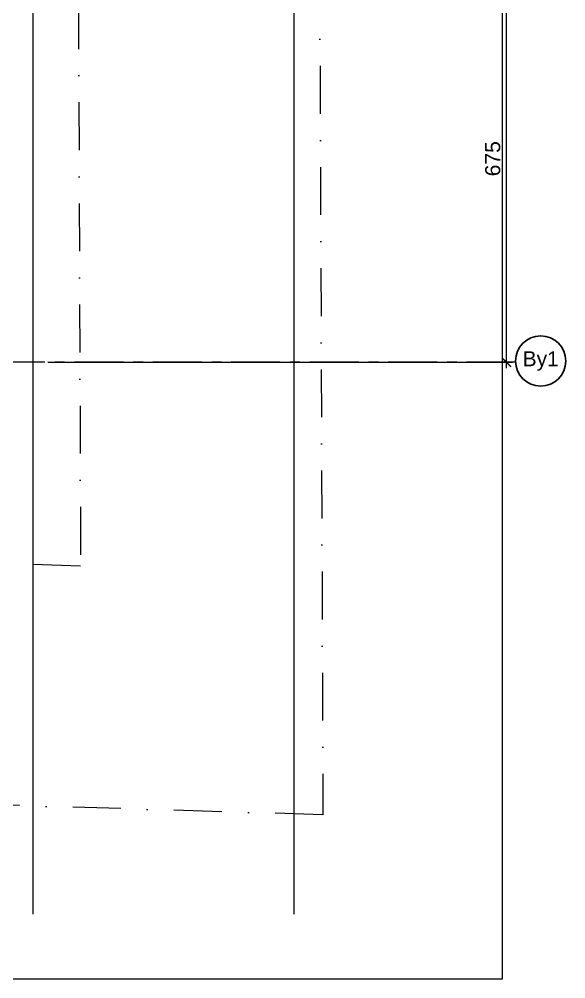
# Model space of a CAD drawing. Header units: centimetres. Extents: x 73341 to 78742, y -55119 to -48184.
# Drawn here: x 77836 to 78742, y -55119 to -53528 of the extents above; entities that cross this region are included whole.
import ezdxf
from ezdxf.enums import TextEntityAlignment as Align

# ---------------------------------------------------------------- set-up
doc = ezdxf.new("R2010")
doc.units = ezdxf.units.CM
doc.header["$LTSCALE"] = 50
doc.header["$MEASUREMENT"] = 0
for name, pattern in [('23486-A01$0${ Chain Double-Dash }', [0]), ('AXES', [2, 1.25, -0.25, 0.25, -0.25]), ('CACHE', [0.375, 0.25, -0.125]), ('Dot & Dashed', [335.138881, 158.75, -88.194444, 0, -88.194437])]:
    doc.linetypes.add(name, pattern=pattern)
doc.layers.get('0').update_dxf_attribs({"color": 8})
doc.layers.add('AXES', color=10, linetype='AXES')
doc.layers.add('BETON CACHE', color=4, linetype='CACHE', lineweight=5)
doc.layers.add('MACONNERIE COUPE', color=7, linetype='Continuous', lineweight=30)
doc.layers.add('FMULT', color=150, linetype='Continuous', plot=False)
doc.layers.add('HORS GEL', color=7, linetype='CACHE', lineweight=15, true_color=0x00661a)
doc.styles.add('FN_TEXT_1.50', font='arial.ttf', dxfattribs={"height": 10})
doc.styles.add('RS_TEXT_1.50', font='arial.ttf', dxfattribs={"height": 12.5})
doc.styles.add('RS_TXT_100', font='arial.ttf', dxfattribs={"height": 25})
doc.dimstyles.new('RS_100CM_LINEAIRE', dxfattribs={"dimscale": 10, "dimtxt": 25, "dimasz": 1.5, "dimexe": 1, "dimexo": 2.5, "dimgap": 1, "dimtad": 1, "dimdec": 1, "dimrnd": 0.5, "dimdsep": 46, "dimtxsty": 'RS_TXT_100', "dimblk1": 'ARCHTICK', "dimblk2": 'ARCHTICK', "dimsah": 1, "dimcen": 2.5, "dimdle": 1, "dimclrt": 4, "dimadec": 0, "dimazin": 2, "dimtfac": 1, "dimtdec": 1, "dimtix": 1, "dimtmove": 2, "dimatfit": 3, "dimfxl": 1, "dimtolj": 1, "dimtzin": 0, "dimarcsym": 0})

# ---------------------------------------------------------------- blocks, each defined once
blk = doc.blocks.new('AXES_FN')
at = {"color": 0, "linetype": 'Continuous'}
blk.add_circle((0, 15), 22.18, dxfattribs=at)
at = {"color": 0, "style": 'FN_TEXT_1.50'}
blk.add_attdef('AXES', text='', height=12.5, dxfattribs=at).set_placement((-48.89, 20.63), align=Align.MIDDLE_CENTER)
blk = doc.blocks.new('_ArchTick')
at = {"color": 0, "linetype": 'ByBlock', "const_width": 0.15}
blk.add_lwpolyline([(-0.5, -0.5), (0.5, 0.5)], dxfattribs=at)
blk = doc.blocks.new('*D22')
at = {"layer": 'AXES', "color": 0, "linetype": 'Continuous', "lineweight": -2, "ltscale": 0.5, "transparency": 16777216}
for p, q in [((75343.4, -45139.7), (75343.4, -44444.7)), ((74583.4, -44454.7), (75353.4, -44454.7)), ((74583.4, -45129.7), (75353.4, -45129.7))]:
    blk.add_line(p, q, dxfattribs=at)
at = {"layer": 'Defpoints', "color": 0, "linetype": 'Continuous', "ltscale": 0.5, "transparency": 16777216}
for p in [(74558.4, -44454.7), (75343.4, -44454.7), (74558.4, -45129.7)]:
    blk.add_point(p, dxfattribs=at)
at = {"layer": 'AXES', "color": 0, "linetype": 'Continuous', "lineweight": -2, "ltscale": 0.5, "transparency": 16777216, "xscale": 15, "yscale": 15, "zscale": 15}
for p, rotation in [((75343.4, -44454.7), 90), ((75343.4, -45129.7), 270)]:
    blk.add_blockref('_ArchTick', p, dxfattribs=dict(at, rotation=rotation))
at = {"layer": 'AXES', "color": 4, "linetype": 'Continuous', "lineweight": 5, "ltscale": 0.5, "transparency": 16777216, "insert": (75320.6, -44792.2), "char_height": 25, "attachment_point": 5, "rotation": 90, "style": 'RS_TXT_100'}
blk.add_mtext('\\A1;675', dxfattribs=at)
blk = doc.blocks.new('A$Cb99fd45a')
at = {"layer": 'AXES', "lineweight": 5, "ltscale": 1.3}
blk.add_line((3195, -3235), (-1985, -3235), dxfattribs=at)
at = {"layer": 'HORS GEL', "linetype": '23486-A01$0${ Chain Double-Dash }', "ltscale": 1.2}
for p, q in [((2395, 1580), (2395, -4150)), ((2827.5, 1580), (2827.5, -4150))]:
    blk.add_line(p, q, dxfattribs=at)
at = {"layer": 'AXES', "linetype": 'ByBlock'}
ref = blk.add_blockref('AXES_FN', (3208.4, -3232.83), dxfattribs=dict(at, xscale=1.875, yscale=1.875, zscale=1.875, rotation=270))
ref.add_attrib('AXES', 'By1', dxfattribs={"layer": '0', "color": 0, "height": 24.75, "style": 'RS_TEXT_1.50'}).set_placement((3236.53, -3232.83), align=Align.MIDDLE)
at = {"layer": 'AXES', "linetype": 'Continuous', "lineweight": 5, "ltscale": 0.5}
dim = blk.add_linear_dim(base=(3179.95, -2560), p1=(2395, -3235), p2=(2395, -2560), angle=270, dimstyle='RS_100CM_LINEAIRE', dxfattribs=at)
dim.commit()
dim.dimension.update_dxf_attribs({"geometry": '*D22', "text_midpoint": (3157.18, -2897.5), "insert": (-72163.45, 41894.73)})

msp = doc.modelspace()

# ---------------------------------------------------------------- linework, layer by layer
at = {"layer": 'BETON CACHE', "color": 232, "linetype": 'Dot & Dashed', "ltscale": 0.01}
for points in [[(78339.23, -54847.46), (77025.99, -54807.71), (73678.74, -54401.92), (74079.84, -49521.26), (77729.12, -49407.74), (78318.52, -49414.31)], [(77937.66, -54435.12), (77056.18, -54408.44), (74108.91, -54051.15), (74449.25, -49909.96), (77733.11, -49807.8), (77920.03, -49809.89)]]:
    msp.add_lwpolyline(points, close=True, dxfattribs=at)
at = {"layer": 'FMULT', "lineweight": 5, "ltscale": 0.5}
msp.add_lwpolyline([(73341.18, -55119.47), (78636.94, -55119.47), (78636.94, -48775.25), (73341.18, -48775.25)], close=True, dxfattribs=at)

# ---------------------------------------------------------------- block references
at = {"layer": 'MACONNERIE COUPE', "lineweight": 5, "ltscale": 0.5}
msp.add_blockref('A$Cb99fd45a', (75463.6, -50862.36), dxfattribs=at)

doc.saveas('drawing.dxf')
